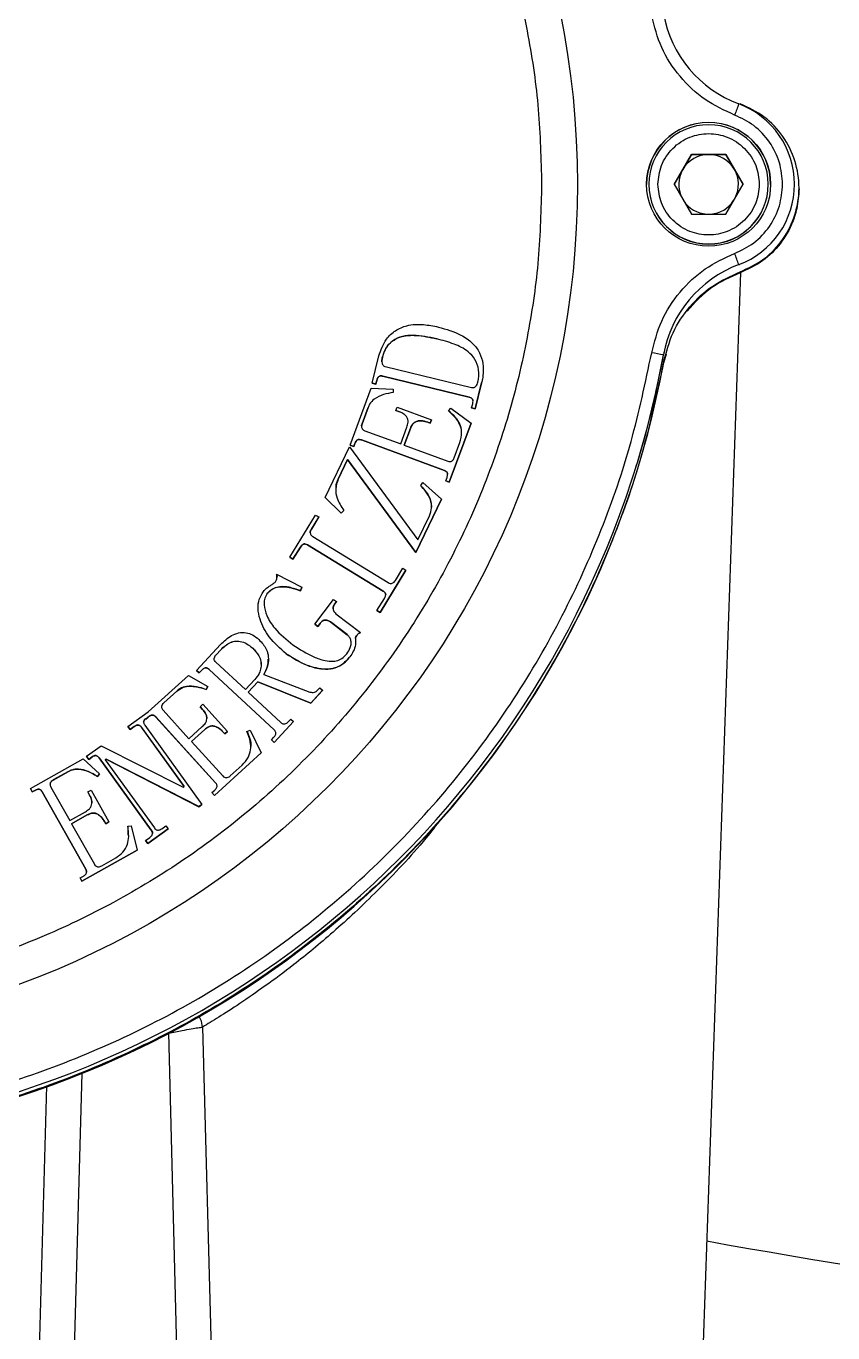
# Model space of a CAD drawing. Header units: millimetres. Extents: x 2085 to 4229, y 754 to 2271.
# Drawn here: x 3633.6 to 3701.2, y 1940.6 to 2050.2 of the extents above; entities that cross this region are included whole.
import ezdxf

# ---------------------------------------------------------------- set-up
doc = ezdxf.new("R2010")
doc.units = ezdxf.units.MM

msp = doc.modelspace()

# ---------------------------------------------------------------- linework, layer by layer
at = {"color": 7, "linetype": 'Continuous', "lineweight": 25}
for p, q in [((3689.368, 2039.425), (3687.924, 2036.925)), ((3688.646, 2038.169), (3689.368, 2039.419)), ((3692.255, 2039.425), (3689.368, 2039.425)), ((3689.368, 2039.419), (3689.368, 2039.425)), ((3689.368, 2039.419), (3690.811, 2039.419)), ((3690.811, 2039.419), (3692.255, 2039.419)), ((3693.698, 2036.925), (3692.255, 2039.425)), ((3692.255, 2039.425), (3692.255, 2039.419)), ((3692.255, 2039.419), (3692.976, 2038.169)), ((3687.926, 2036.922), (3688.646, 2038.169)), ((3692.976, 2038.169), (3693.696, 2036.922)), ((3685.811, 2036.924), (3685.811, 2036.912)), ((3687.924, 2036.925), (3689.368, 2034.425)), ((3692.255, 2034.425), (3693.698, 2036.925)), ((3695.811, 2036.912), (3695.811, 2036.923)), ((3698.011, 2036.893), (3698.011, 2036.927)), ((3698.389, 2036.557), (3698.389, 2036.628)), ((3689.368, 2034.425), (3692.255, 2034.425)), ((3693.343, 2030.187), (3693.343, 2030.153)), ((3690.256, 1936.5), (3693.506, 2029.536)), ((3693.453, 2029.581), (3693.453, 2029.509)), ((3662.613, 2020.251), (3663.166, 2022.526)), ((3687.021, 2022.581), (3687.021, 2022.615)), ((3687.239, 2022.68), (3687.042, 2021.937)), ((3663.704, 2021.644), (3670.933, 2019.881)), ((3671.917, 2021.539), (3671.917, 2021.541)), ((3662.918, 2020.176), (3662.613, 2020.251)), ((3662.613, 2020.251), (3662.613, 2020.249)), ((3662.613, 2020.249), (3662.918, 2020.174)), ((3662.991, 2020.478), (3662.918, 2020.176)), ((3662.918, 2020.174), (3662.991, 2020.476)), ((3662.918, 2020.176), (3662.918, 2020.174)), ((3662.991, 2020.478), (3662.991, 2020.476)), ((3670.735, 2019.072), (3663.505, 2020.835)), ((3663.505, 2020.835), (3663.505, 2020.833)), ((3663.505, 2020.833), (3670.735, 2019.07)), ((3671.777, 2020.267), (3671.247, 2018.092)), ((3671.247, 2018.09), (3671.777, 2020.264)), ((3671.777, 2020.267), (3671.777, 2020.264)), ((3660.766, 2015.049), (3662.521, 2019.817)), ((3662.521, 2019.817), (3664.372, 2019.742)), ((3664.372, 2019.742), (3664.378, 2019.463)), ((3670.735, 2019.072), (3670.735, 2019.07)), ((3662.259, 2018.201), (3661.758, 2016.839)), ((3661.758, 2016.837), (3662.259, 2018.199)), ((3662.259, 2018.201), (3662.259, 2018.199)), ((3664.596, 2017.948), (3664.704, 2018.239)), ((3664.887, 2017.842), (3664.596, 2017.948)), ((3664.596, 2017.948), (3664.596, 2017.946)), ((3664.596, 2017.946), (3664.887, 2017.84)), ((3664.704, 2018.239), (3667.572, 2017.184)), ((3664.887, 2017.842), (3664.887, 2017.84)), ((3669.005, 2017.927), (3669.192, 2018.135)), ((3669.192, 2018.135), (3670.893, 2016.9)), ((3670.943, 2018.165), (3671.03, 2018.519)), ((3671.247, 2018.092), (3670.943, 2018.165)), ((3670.943, 2018.165), (3670.943, 2018.163)), ((3670.943, 2018.163), (3671.247, 2018.09)), ((3671.247, 2018.092), (3671.247, 2018.09)), ((3661.758, 2016.839), (3661.758, 2016.837)), ((3667.464, 2016.893), (3667.269, 2016.964)), ((3667.269, 2016.964), (3667.269, 2016.962)), ((3667.269, 2016.962), (3667.464, 2016.891)), ((3667.572, 2017.184), (3667.464, 2016.893)), ((3667.464, 2016.891), (3667.572, 2017.182)), ((3667.464, 2016.893), (3667.464, 2016.891)), ((3667.572, 2017.184), (3667.572, 2017.182)), ((3670.893, 2016.9), (3669.067, 2011.94)), ((3669.067, 2011.938), (3670.893, 2016.898)), ((3670.893, 2016.9), (3670.893, 2016.898)), ((3661.985, 2016.259), (3665, 2015.149)), ((3665, 2015.149), (3665.52, 2016.56)), ((3665.813, 2016.452), (3665.293, 2015.042)), ((3665.294, 2015.041), (3665.813, 2016.45)), ((3665.813, 2016.452), (3665.813, 2016.45)), ((3658.671, 2010.657), (3660.707, 2014.907)), ((3660.707, 2014.907), (3666.446, 2007.103)), ((3661.059, 2014.941), (3660.766, 2015.049)), ((3660.766, 2015.049), (3660.766, 2015.047)), ((3660.766, 2015.047), (3661.059, 2014.939)), ((3661.149, 2015.184), (3661.059, 2014.941)), ((3661.059, 2014.939), (3661.149, 2015.182)), ((3661.059, 2014.941), (3661.059, 2014.939)), ((3661.149, 2015.184), (3661.149, 2015.182)), ((3668.655, 2012.921), (3661.7, 2015.481)), ((3661.7, 2015.479), (3661.7, 2015.481)), ((3661.7, 2015.479), (3668.655, 2012.918)), ((3665.293, 2015.042), (3668.94, 2013.699)), ((3669.491, 2013.994), (3669.955, 2015.257)), ((3660.541, 2013.838), (3659.759, 2012.204)), ((3659.759, 2012.202), (3660.541, 2013.836)), ((3666.278, 2006.034), (3660.541, 2013.838)), ((3660.541, 2013.838), (3660.541, 2013.836)), ((3660.541, 2013.836), (3666.278, 2006.032)), ((3668.655, 2012.921), (3668.655, 2012.918)), ((3668.774, 2012.048), (3668.882, 2012.339)), ((3659.759, 2012.204), (3659.759, 2012.202)), ((3666.671, 2011.65), (3666.852, 2011.908)), ((3666.852, 2011.908), (3668.428, 2010.519)), ((3669.067, 2011.94), (3668.774, 2012.048)), ((3668.774, 2012.048), (3668.774, 2012.046)), ((3668.774, 2012.046), (3669.067, 2011.938)), ((3669.067, 2011.94), (3669.067, 2011.938)), ((3659.992, 2009.336), (3658.671, 2010.657)), ((3658.671, 2010.657), (3658.671, 2010.655)), ((3658.671, 2010.655), (3659.992, 2009.334)), ((3668.428, 2010.519), (3666.278, 2006.034)), ((3666.278, 2006.032), (3668.428, 2010.517)), ((3668.428, 2010.519), (3668.428, 2010.517)), ((3655.698, 2005.639), (3657.861, 2009.183)), ((3658.127, 2009.022), (3657.505, 2008.003)), ((3657.505, 2008), (3658.127, 2009.019)), ((3657.861, 2009.183), (3658.127, 2009.022)), ((3658.127, 2009.022), (3658.127, 2009.019)), ((3660.218, 2009.571), (3659.992, 2009.336)), ((3659.992, 2009.334), (3660.218, 2009.569)), ((3659.992, 2009.336), (3659.992, 2009.334)), ((3660.218, 2009.571), (3660.218, 2009.569)), ((3666.446, 2007.103), (3667.409, 2009.113)), ((3657.505, 2008.003), (3657.505, 2008)), ((3657.616, 2007.386), (3663.952, 2003.52)), ((3656.586, 2006.496), (3655.964, 2005.477)), ((3655.964, 2005.475), (3656.586, 2006.494)), ((3656.586, 2006.496), (3656.586, 2006.494)), ((3663.519, 2002.811), (3657.183, 2006.677)), ((3657.183, 2006.675), (3657.183, 2006.677)), ((3657.183, 2006.675), (3663.519, 2002.809)), ((3666.278, 2006.034), (3666.278, 2006.032)), ((3655.964, 2005.477), (3655.698, 2005.639)), ((3655.698, 2005.639), (3655.698, 2005.637)), ((3655.698, 2005.637), (3655.964, 2005.475)), ((3655.964, 2005.477), (3655.964, 2005.475)), ((3664.549, 2003.701), (3665.172, 2004.72)), ((3665.172, 2004.72), (3665.437, 2004.558)), ((3654.584, 2004.223), (3656.7, 2003.144)), ((3665.437, 2004.558), (3663.274, 2001.014)), ((3663.274, 2001.012), (3665.437, 2004.556)), ((3665.437, 2004.558), (3665.437, 2004.556)), ((3653.779, 2002.555), (3653.779, 2002.552)), ((3656.7, 2003.144), (3656.594, 2002.834)), ((3656.594, 2002.832), (3656.7, 2003.142)), ((3656.594, 2002.834), (3656.594, 2002.832)), ((3656.7, 2003.142), (3656.7, 2003.144)), ((3663.519, 2002.811), (3663.519, 2002.809)), ((3653.038, 2001.424), (3653.038, 2001.422)), ((3657.798, 2000.037), (3659.364, 2002.108)), ((3659.364, 2002.108), (3659.612, 2001.919)), ((3659.612, 2001.919), (3659.456, 2001.711)), ((3659.456, 2001.709), (3659.612, 2001.917)), ((3659.456, 2001.711), (3659.456, 2001.709)), ((3659.612, 2001.919), (3659.612, 2001.917)), ((3663.008, 2001.175), (3663.63, 2002.195)), ((3659.568, 2000.911), (3661.639, 1999.345)), ((3663.274, 2001.014), (3663.008, 2001.175)), ((3663.008, 2001.175), (3663.008, 2001.173)), ((3663.008, 2001.173), (3663.274, 2001.012)), ((3663.274, 2001.014), (3663.274, 2001.012)), ((3658.046, 1999.848), (3657.798, 2000.037)), ((3657.798, 2000.037), (3657.798, 2000.035)), ((3657.798, 2000.035), (3658.046, 1999.846)), ((3658.235, 2000.097), (3658.046, 1999.848)), ((3658.046, 1999.846), (3658.235, 2000.094)), ((3658.046, 1999.848), (3658.046, 1999.846)), ((3658.235, 2000.097), (3658.235, 2000.094)), ((3660.516, 1999.153), (3659.108, 2000.218)), ((3659.108, 2000.218), (3659.108, 2000.216)), ((3659.108, 2000.216), (3660.516, 1999.15)), ((3660.516, 1999.153), (3660.516, 1999.15)), ((3647.877, 1996.154), (3649.892, 1998.323)), ((3661.193, 1998.298), (3661.193, 1998.3)), ((3649.519, 1997.466), (3649.908, 1997.884)), ((3649.519, 1997.464), (3649.908, 1997.882)), ((3649.519, 1997.466), (3649.519, 1997.464)), ((3649.908, 1997.884), (3649.908, 1997.882)), ((3652.585, 1998.019), (3652.585, 1998.017)), ((3653.903, 1997.101), (3653.903, 1997.103)), ((3648.105, 1995.944), (3647.877, 1996.154)), ((3647.877, 1996.152), (3647.877, 1996.154)), ((3647.877, 1996.152), (3648.105, 1995.942)), ((3648.316, 1996.173), (3648.105, 1995.944)), ((3648.105, 1995.942), (3648.316, 1996.171)), ((3648.105, 1995.944), (3648.105, 1995.942)), ((3648.316, 1996.173), (3648.316, 1996.171)), ((3654.379, 1991.176), (3648.939, 1996.231)), ((3648.939, 1996.231), (3648.939, 1996.229)), ((3648.939, 1996.229), (3654.379, 1991.174)), ((3651.977, 1994.542), (3649.503, 1996.84)), ((3643.832, 1992.667), (3647.2, 1995.732)), ((3647.2, 1995.732), (3648.816, 1994.807)), ((3648.816, 1994.807), (3648.693, 1994.555)), ((3648.693, 1994.552), (3648.816, 1994.805)), ((3648.816, 1994.807), (3648.816, 1994.805)), ((3652.757, 1995.38), (3651.977, 1994.542)), ((3653.019, 1995.206), (3652.204, 1994.33)), ((3652.205, 1994.329), (3653.019, 1995.204)), ((3657.457, 1993.419), (3653.019, 1995.206)), ((3653.019, 1995.206), (3653.019, 1995.204)), ((3653.019, 1995.204), (3657.457, 1993.416)), ((3653.512, 1995.811), (3657.386, 1994.336)), ((3646.216, 1994.414), (3645.137, 1993.432)), ((3645.137, 1993.429), (3646.216, 1994.412)), ((3646.216, 1994.414), (3646.216, 1994.412)), ((3648.693, 1994.555), (3648.693, 1994.552)), ((3652.204, 1994.33), (3654.943, 1991.785)), ((3658.447, 1994.484), (3657.457, 1993.419)), ((3657.457, 1993.416), (3658.447, 1994.482)), ((3658.006, 1994.47), (3658.218, 1994.698)), ((3658.218, 1994.698), (3658.447, 1994.484)), ((3658.447, 1994.484), (3658.447, 1994.482)), ((3642.13, 1991.455), (3643.825, 1992.677)), ((3643.825, 1992.677), (3643.832, 1992.667)), ((3645.071, 1992.809), (3647.244, 1990.421)), ((3645.137, 1993.432), (3645.137, 1993.429)), ((3648.182, 1993.104), (3648.414, 1993.314)), ((3648.392, 1992.873), (3648.182, 1993.104)), ((3648.182, 1993.104), (3648.182, 1993.102)), ((3648.182, 1993.102), (3648.392, 1992.871)), ((3648.392, 1992.873), (3648.392, 1992.871)), ((3648.414, 1993.314), (3650.482, 1991.041)), ((3657.457, 1993.419), (3657.457, 1993.416)), ((3643.532, 1991.563), (3648.333, 1984.91)), ((3643.634, 1992.066), (3643.591, 1992.113)), ((3643.591, 1992.111), (3643.591, 1992.113)), ((3643.591, 1992.111), (3643.634, 1992.064)), ((3643.827, 1992.241), (3643.634, 1992.066)), ((3643.634, 1992.064), (3643.827, 1992.239)), ((3643.634, 1992.066), (3643.634, 1992.064)), ((3643.827, 1992.241), (3643.827, 1992.239)), ((3649.467, 1986.737), (3644.455, 1992.247)), ((3644.455, 1992.247), (3644.455, 1992.245)), ((3644.455, 1992.245), (3649.467, 1986.735)), ((3656.008, 1991.86), (3654.383, 1990.109)), ((3654.383, 1990.107), (3656.008, 1991.858)), ((3655.567, 1991.845), (3655.779, 1992.074)), ((3655.779, 1992.074), (3656.008, 1991.86)), ((3656.008, 1991.86), (3656.008, 1991.858)), ((3642.313, 1991.201), (3642.13, 1991.455)), ((3642.13, 1991.455), (3642.13, 1991.453)), ((3642.13, 1991.453), (3642.313, 1991.199)), ((3642.652, 1991.444), (3642.313, 1991.201)), ((3642.313, 1991.199), (3642.652, 1991.442)), ((3642.313, 1991.201), (3642.313, 1991.199)), ((3642.652, 1991.444), (3642.652, 1991.442)), ((3646.855, 1986.422), (3643.278, 1991.38)), ((3643.278, 1991.38), (3643.278, 1991.378)), ((3643.278, 1991.378), (3646.854, 1986.421)), ((3647.244, 1990.421), (3648.362, 1991.436)), ((3648.572, 1991.205), (3647.454, 1990.189)), ((3647.455, 1990.188), (3648.572, 1991.203)), ((3648.572, 1991.205), (3648.572, 1991.203)), ((3650.251, 1990.831), (3650.111, 1990.985)), ((3650.111, 1990.985), (3650.111, 1990.983)), ((3650.111, 1990.983), (3650.251, 1990.829)), ((3650.482, 1991.041), (3650.251, 1990.831)), ((3650.251, 1990.829), (3650.482, 1991.039)), ((3650.251, 1990.831), (3650.251, 1990.829)), ((3650.482, 1991.041), (3650.482, 1991.039)), ((3652.104, 1991.039), (3652.366, 1991.137)), ((3652.366, 1991.137), (3653.31, 1989.249)), ((3654.153, 1990.323), (3654.365, 1990.552)), ((3654.379, 1991.176), (3654.379, 1991.174)), ((3638.655, 1988.947), (3639.884, 1989.835)), ((3639.884, 1989.835), (3646.77, 1986.362)), ((3647.454, 1990.189), (3650.084, 1987.3)), ((3654.383, 1990.109), (3654.153, 1990.323)), ((3654.153, 1990.323), (3654.153, 1990.321)), ((3654.153, 1990.321), (3654.383, 1990.107)), ((3654.383, 1990.109), (3654.383, 1990.107)), ((3633.952, 1986.238), (3638.388, 1988.739)), ((3638.388, 1988.739), (3639.756, 1987.481)), ((3638.838, 1988.693), (3638.655, 1988.947)), ((3638.655, 1988.947), (3638.655, 1988.945)), ((3638.655, 1988.945), (3638.838, 1988.691)), ((3639.092, 1988.878), (3638.838, 1988.693)), ((3638.838, 1988.691), (3639.092, 1988.876)), ((3638.838, 1988.693), (3638.838, 1988.691)), ((3639.092, 1988.878), (3639.092, 1988.876)), ((3644.089, 1982.752), (3639.718, 1988.812)), ((3639.718, 1988.812), (3639.718, 1988.81)), ((3639.718, 1988.81), (3644.089, 1982.75)), ((3640.302, 1988.718), (3640.217, 1988.658)), ((3640.217, 1988.658), (3644.343, 1982.937)), ((3640.218, 1988.657), (3640.302, 1988.716)), ((3648.078, 1984.727), (3640.302, 1988.718)), ((3640.302, 1988.718), (3640.302, 1988.716)), ((3640.302, 1988.716), (3648.078, 1984.724)), ((3653.31, 1989.249), (3649.381, 1985.672)), ((3649.381, 1985.67), (3653.31, 1989.247)), ((3650.712, 1987.306), (3651.713, 1988.219)), ((3653.31, 1989.249), (3653.31, 1989.247)), ((3637.14, 1987.675), (3635.872, 1986.962)), ((3635.872, 1986.96), (3637.14, 1987.673)), ((3637.14, 1987.675), (3637.14, 1987.673)), ((3639.756, 1987.481), (3639.579, 1987.261)), ((3639.579, 1987.259), (3639.756, 1987.478)), ((3639.579, 1987.261), (3639.579, 1987.259)), ((3639.756, 1987.481), (3639.756, 1987.478)), ((3634.106, 1985.966), (3633.952, 1986.238)), ((3633.952, 1986.238), (3633.952, 1986.236)), ((3633.952, 1986.236), (3634.106, 1985.964)), ((3634.333, 1986.094), (3634.106, 1985.966)), ((3634.106, 1985.964), (3634.333, 1986.091)), ((3634.333, 1986.094), (3634.333, 1986.091)), ((3635.668, 1986.369), (3637.25, 1983.562)), ((3635.872, 1986.962), (3635.872, 1986.96)), ((3638.76, 1985.965), (3639.032, 1986.117)), ((3639.032, 1986.117), (3640.536, 1983.445)), ((3646.77, 1986.362), (3646.855, 1986.422)), ((3649.171, 1985.903), (3649.402, 1986.115)), ((3649.467, 1986.737), (3649.467, 1986.735)), ((3634.106, 1985.966), (3634.106, 1985.964)), ((3638.592, 1979.486), (3634.944, 1985.961)), ((3634.944, 1985.959), (3634.944, 1985.961)), ((3634.944, 1985.959), (3638.592, 1979.484)), ((3638.912, 1985.693), (3638.76, 1985.965)), ((3638.76, 1985.965), (3638.76, 1985.962)), ((3638.76, 1985.962), (3638.912, 1985.691)), ((3638.912, 1985.693), (3638.912, 1985.691)), ((3648.333, 1984.91), (3648.078, 1984.727)), ((3648.078, 1984.724), (3648.333, 1984.907)), ((3648.333, 1984.91), (3648.333, 1984.907)), ((3649.381, 1985.672), (3649.171, 1985.903)), ((3649.171, 1985.903), (3649.171, 1985.901)), ((3649.171, 1985.901), (3649.381, 1985.67)), ((3649.381, 1985.672), (3649.381, 1985.67)), ((3637.25, 1983.562), (3638.564, 1984.302)), ((3638.716, 1984.03), (3637.402, 1983.291)), ((3637.403, 1983.289), (3638.716, 1984.028)), ((3638.716, 1984.03), (3638.716, 1984.028)), ((3648.078, 1984.727), (3648.078, 1984.724)), ((3637.402, 1983.291), (3639.317, 1979.895)), ((3640.265, 1983.293), (3640.162, 1983.474)), ((3640.162, 1983.474), (3640.162, 1983.472)), ((3640.162, 1983.472), (3640.265, 1983.291)), ((3640.536, 1983.445), (3640.265, 1983.293)), ((3640.265, 1983.291), (3640.536, 1983.443)), ((3640.265, 1983.293), (3640.265, 1983.291)), ((3640.536, 1983.445), (3640.536, 1983.443)), ((3642.114, 1983.083), (3642.389, 1983.119)), ((3642.114, 1983.081), (3642.132, 1982.321)), ((3642.389, 1983.119), (3642.888, 1981.074)), ((3645.493, 1982.862), (3643.798, 1981.641)), ((3643.798, 1981.638), (3645.493, 1982.86)), ((3644.089, 1982.752), (3644.089, 1982.75)), ((3644.969, 1982.871), (3645.308, 1983.116)), ((3645.308, 1983.116), (3645.493, 1982.862)), ((3645.493, 1982.862), (3645.493, 1982.86)), ((3643.613, 1981.895), (3643.952, 1982.139)), ((3643.798, 1981.641), (3643.613, 1981.895)), ((3643.613, 1981.895), (3643.613, 1981.893)), ((3643.613, 1981.893), (3643.798, 1981.638)), ((3643.798, 1981.641), (3643.798, 1981.638)), ((3642.888, 1981.074), (3638.271, 1978.471)), ((3638.271, 1978.469), (3642.888, 1981.071)), ((3642.888, 1981.074), (3642.888, 1981.071)), ((3638.592, 1979.486), (3638.592, 1979.484)), ((3639.929, 1979.764), (3641.106, 1980.426)), ((3638.119, 1978.743), (3638.39, 1978.895)), ((3638.271, 1978.471), (3638.119, 1978.743)), ((3638.119, 1978.743), (3638.119, 1978.74)), ((3638.119, 1978.74), (3638.271, 1978.469)), ((3638.271, 1978.471), (3638.271, 1978.469)), ((3646.304, 1936.509), (3645.56, 1965.742)), ((3648.387, 1966.244), (3649.171, 1936.514)), ((3638.26, 1962.367), (3637.556, 1936.509)), ((3634.641, 1936.514), (3635.332, 1961.305))]:
    msp.add_line(p, q, dxfattribs=at)
at = {"color": 7, "linetype": 'Continuous', "lineweight": 25, "flags": 128}
msp.add_lwpolyline([(3648.387, 1966.244), (3648.285, 1966.73), (3648.112, 1967.114)], dxfattribs=at)
at = {"color": 7, "linetype": 'Continuous', "lineweight": 25}
for centre, radius in [((3608.311, 2036.929), 71.5), ((3690.811, 2036.929), 5.2)]:
    msp.add_circle(centre, radius, dxfattribs=at)
for centre, radius, start, end in [((3696.859, 2053.029), 10, 190.30615, 249.41337), ((4002.124, 1926.887), 330.126, 159.28349, 159.4567), ((3690.811, 2036.927), 7.2, 359.99987, 69.41339), ((3690.811, 2036.912), 5.2, 0.00011, 179.99974), ((3690.811, 2036.923), 5, 359.99995, 179.99959), ((3690.811, 2036.919), 2.5, 89.99966, 149.9996), ((3690.811, 2036.919), 2.5, 29.99978, 89.99971), ((3690.811, 2036.919), 2.5, 149.99962, 207.09742), ((3690.811, 2036.919), 2.5, 332.90197, 29.99975), ((3690.811, 2036.924), 5, 179.99978, 359.99975), ((3690.811, 2036.912), 5, 179.99978, 359.99975), ((3690.811, 2036.927), 7.2, 290.58661, 359.99981), ((3690.811, 2036.919), 2.5, 212.9021, 265.89476), ((3690.811, 2036.919), 2.5, 274.10462, 327.09726), ((3379.447, 1913.088), 335.026, 20.45808, 20.62944), ((3696.859, 2020.826), 10, 110.58663, 169.69385), ((3608.311, 2036.927), 80, 280.30604, 349.69383), ((3608.312, 2036.893), 80, 342.76842, 349.69388), ((3664.988, 1905.644), 119.028, 79.33268, 79.81423), ((3696.859, 2020.791), 10, 168.01767, 169.69388), ((3608.389, 2036.555), 80, 281.36448, 349.47139), ((3808.211, 2594.595), 656.897, 259.692209, 264.621686)]:
    msp.add_arc(centre, radius, start, end, dxfattribs=at)
for points, knots in [([(3539.811, 2036.936), (3539.866, 2039.025), (3539.976, 2043.203), (3540.886, 2049.542), (3542.372, 2055.894), (3544.546, 2062.26), (3547.377, 2068.483), (3550.89, 2074.506), (3555.044, 2080.198), (3559.788, 2085.459), (3565.049, 2090.202), (3570.741, 2094.357), (3576.764, 2097.87), (3582.987, 2100.702), (3589.353, 2102.873), (3595.705, 2104.368), (3602.044, 2105.246), (3608.311, 2105.531), (3614.578, 2105.246), (3620.917, 2104.368), (3627.27, 2102.873), (3633.635, 2100.702), (3639.859, 2097.87), (3645.881, 2094.357), (3651.573, 2090.202), (3656.835, 2085.459), (3661.578, 2080.198), (3665.732, 2074.506), (3669.246, 2068.483), (3672.077, 2062.26), (3674.251, 2055.894), (3675.737, 2049.542), (3676.647, 2043.203), (3676.756, 2039.025), (3676.811, 2036.936)], [0, 0, 0, 0, 0.0291236, 0.0582485, 0.08912, 0.1199941, 0.1519015, 0.1843128, 0.2170688, 0.25, 0.2829312, 0.3156872, 0.3480985, 0.3800059, 0.4108775, 0.4417515, 0.4708745, 0.5, 0.529123, 0.5582485, 0.58912, 0.6199941, 0.6519015, 0.6843128, 0.7170688, 0.75, 0.7829312, 0.8156872, 0.8480985, 0.8800059, 0.9108775, 0.9417515, 0.9708751, 1, 1, 1, 1]), ([(3692.991, 2042.733), (3692.144, 2043.124), (3690.422, 2043.92), (3688.33, 2045.91), (3686.745, 2048.323), (3686.27, 2050.16), (3686.037, 2051.063)], [0, 0, 0, 0, 0.2457963, 0.5, 0.7542037, 1, 1, 1, 1]), ([(3697.011, 2036.929), (3696.959, 2037.541), (3696.851, 2038.794), (3695.981, 2040.51), (3694.68, 2041.928), (3693.545, 2042.469), (3692.991, 2042.733)], [0, 0, 0, 0, 0.24417795, 0.5, 0.75582205, 1, 1, 1, 1]), ([(3686.561, 2036.925), (3686.618, 2037.46), (3686.705, 2038.282), (3687.235, 2039.272), (3687.784, 2039.952), (3688.465, 2040.504), (3689.454, 2041.017), (3690.811, 2041.278), (3692.168, 2041.017), (3693.158, 2040.504), (3693.839, 2039.952), (3694.387, 2039.272), (3694.917, 2038.282), (3695.004, 2037.46), (3695.061, 2036.925)], [0, 0, 0, 0, 0.11972842, 0.18418033, 0.25, 0.31581967, 0.38027158, 0.5, 0.61972842, 0.68418033, 0.75, 0.81581967, 0.88027158, 1, 1, 1, 1]), ([(3676.811, 2036.936), (3676.756, 2034.847), (3676.647, 2030.669), (3675.737, 2024.33), (3674.251, 2017.977), (3672.077, 2011.612), (3669.246, 2005.388), (3665.732, 1999.366), (3661.578, 1993.674), (3656.835, 1988.413), (3651.573, 1983.669), (3645.881, 1979.515), (3639.859, 1976.001), (3633.636, 1973.17), (3627.27, 1970.998), (3620.917, 1969.503), (3614.579, 1968.626), (3608.311, 1968.341), (3602.044, 1968.626), (3595.705, 1969.503), (3589.353, 1970.998), (3582.987, 1973.17), (3576.764, 1976.001), (3570.741, 1979.515), (3565.049, 1983.669), (3559.788, 1988.413), (3555.044, 1993.674), (3550.89, 1999.366), (3547.377, 2005.388), (3544.546, 2011.612), (3542.372, 2017.977), (3540.886, 2024.33), (3539.976, 2030.668), (3539.866, 2034.847), (3539.811, 2036.936)], [0, 0, 0, 0, 0.0291236, 0.0582485, 0.08912, 0.1199941, 0.1519015, 0.1843128, 0.2170688, 0.25, 0.2829312, 0.3156872, 0.3480985, 0.3800059, 0.4108775, 0.4417515, 0.4708745, 0.5, 0.529123, 0.5582485, 0.58912, 0.6199941, 0.6519015, 0.6843128, 0.7170688, 0.75, 0.7829312, 0.8156872, 0.8480985, 0.8800059, 0.9108775, 0.9417515, 0.9708751, 1, 1, 1, 1]), ([(3695.061, 2036.925), (3695.004, 2036.39), (3694.917, 2035.568), (3694.387, 2034.578), (3693.839, 2033.898), (3693.158, 2033.346), (3692.168, 2032.833), (3690.811, 2032.572), (3689.454, 2032.833), (3688.465, 2033.346), (3687.784, 2033.898), (3687.235, 2034.578), (3686.705, 2035.568), (3686.618, 2036.391), (3686.561, 2036.925)], [0, 0, 0, 0, 0.1197284, 0.1841803, 0.25, 0.3158197, 0.3802716, 0.5, 0.6197284, 0.6841803, 0.75, 0.8158197, 0.8802716, 1, 1, 1, 1]), ([(3692.991, 2031.125), (3693.545, 2031.39), (3694.68, 2031.931), (3695.981, 2033.349), (3696.851, 2035.065), (3696.959, 2036.318), (3697.011, 2036.929)], [0, 0, 0, 0, 0.244178, 0.5, 0.755822, 1, 1, 1, 1]), ([(3698.389, 2036.557), (3698.353, 2036), (3698.286, 2034.966), (3697.72, 2033.301), (3696.735, 2031.715), (3695.237, 2030.314), (3694.041, 2029.775), (3693.453, 2029.509)], [0, 0, 0, 0, 0.1824675, 0.3387374, 0.5719456, 0.7894595, 1, 1, 1, 1]), ([(3686.037, 2022.796), (3686.27, 2023.699), (3686.745, 2025.536), (3688.33, 2027.949), (3690.422, 2029.939), (3692.144, 2030.734), (3692.991, 2031.125)], [0, 0, 0, 0, 0.2457963, 0.5, 0.7542037, 1, 1, 1, 1]), ([(3693.453, 2029.509), (3692.627, 2029.143), (3690.918, 2028.384), (3689.658, 2027.001), (3689.007, 2026.286)], [0, 0, 0, 0, 0.4833289, 1, 1, 1, 1]), ([(3663.166, 2022.526), (3663.337, 2023.024), (3663.621, 2023.855), (3664.535, 2024.697), (3665.612, 2025.167), (3666.873, 2025.218), (3667.742, 2025.038), (3668.154, 2024.953)], [0, 0, 0, 0, 0.24707513, 0.41170672, 0.57637635, 0.79945917, 1, 1, 1, 1]), ([(3668.154, 2024.953), (3668.801, 2024.767), (3669.833, 2024.47), (3671.008, 2023.678), (3671.65, 2022.825), (3671.967, 2021.776), (3671.915, 2020.899), (3671.801, 2020.375), (3671.777, 2020.267)], [0, 0, 0, 0, 0.2971115, 0.4738096, 0.6178895, 0.7619023, 0.9507985, 1, 1, 1, 1]), ([(3663.471, 2022.449), (3663.584, 2022.774), (3663.779, 2023.334), (3664.419, 2023.899), (3665.235, 2024.25), (3666.483, 2024.293), (3667.441, 2024.088), (3668.019, 2023.965)], [0, 0, 0, 0, 0.1872879, 0.322879, 0.4581624, 0.6728644, 1, 1, 1, 1]), ([(3668.019, 2023.967), (3667.361, 2024.107), (3666.408, 2024.31), (3665.122, 2024.22), (3664.313, 2023.851), (3663.756, 2023.252), (3663.551, 2022.752), (3663.481, 2022.489), (3663.471, 2022.451)], [0, 0, 0, 0, 0.3704615, 0.5365157, 0.705021, 0.84958, 0.9779878, 1, 1, 1, 1]), ([(3671.473, 2020.34), (3671.52, 2020.679), (3671.611, 2021.332), (3671.267, 2022.244), (3670.567, 2023.042), (3669.422, 2023.582), (3668.508, 2023.833), (3668.019, 2023.967)], [0, 0, 0, 0, 0.1788449, 0.3443662, 0.4969937, 0.7308312, 1, 1, 1, 1]), ([(3622.445, 1959.204), (3624.941, 1959.731), (3629.978, 1960.793), (3637.355, 1963.332), (3644.597, 1966.601), (3651.576, 1970.663), (3658.179, 1975.475), (3664.273, 1980.968), (3669.765, 1987.061), (3674.577, 1993.664), (3678.64, 2000.643), (3681.909, 2007.885), (3684.448, 2015.262), (3685.51, 2020.3), (3686.037, 2022.796)], [0, 0, 0, 0, 0.0799588, 0.1613715, 0.2441424, 0.3288926, 0.4142166, 0.5, 0.5857784, 0.6711024, 0.7558576, 0.8386237, 0.9200388, 1, 1, 1, 1]), ([(3663.428, 2022.033), (3663.425, 2022.051), (3663.407, 2022.19), (3663.441, 2022.329), (3663.471, 2022.449)], [0, 0, 0, 0, 0.1339852, 1, 1, 1, 1]), ([(3663.471, 2022.451), (3663.451, 2022.356), (3663.416, 2022.181), (3663.418, 2021.957), (3663.475, 2021.801), (3663.556, 2021.705), (3663.642, 2021.663), (3663.691, 2021.648), (3663.704, 2021.644)], [0, 0, 0, 0, 0.30920308, 0.56933385, 0.70170527, 0.8348468, 0.95868045, 1, 1, 1, 1]), ([(3663.505, 2020.835), (3663.448, 2020.846), (3663.357, 2020.864), (3663.229, 2020.84), (3663.13, 2020.78), (3663.041, 2020.656), (3663.01, 2020.546), (3662.991, 2020.478)], [0, 0, 0, 0, 0.23893436, 0.38351981, 0.52932469, 0.71005388, 1, 1, 1, 1]), ([(3662.991, 2020.476), (3663.015, 2020.559), (3663.049, 2020.677), (3663.155, 2020.799), (3663.259, 2020.848), (3663.381, 2020.859), (3663.463, 2020.842), (3663.505, 2020.833)], [0, 0, 0, 0, 0.3525062, 0.5020179, 0.6535312, 0.8212611, 1, 1, 1, 1]), ([(3670.933, 2019.881), (3670.988, 2019.873), (3671.081, 2019.858), (3671.207, 2019.906), (3671.315, 2019.992), (3671.414, 2020.139), (3671.452, 2020.268), (3671.473, 2020.34)], [0, 0, 0, 0, 0.2039125, 0.3489118, 0.4932734, 0.7202809, 1, 1, 1, 1]), ([(3664.378, 2019.463), (3664.1, 2019.414), (3663.54, 2019.318), (3662.831, 2019.003), (3662.418, 2018.568), (3662.3, 2018.296), (3662.259, 2018.201)], [0, 0, 0, 0, 0.3269567, 0.6569833, 0.8805058, 1, 1, 1, 1]), ([(3671.03, 2018.519), (3671.048, 2018.61), (3671.074, 2018.736), (3671.025, 2018.893), (3670.954, 2018.975), (3670.856, 2019.038), (3670.778, 2019.06), (3670.735, 2019.072)], [0, 0, 0, 0, 0.3765639, 0.5207122, 0.6646119, 0.8165764, 1, 1, 1, 1]), ([(3670.735, 2019.07), (3670.79, 2019.054), (3670.882, 2019.028), (3670.982, 2018.946), (3671.037, 2018.86), (3671.058, 2018.792), (3671.055, 2018.756), (3671.054, 2018.753)], [0, 0, 0, 0, 0.35016529, 0.583321, 0.78119363, 0.97941665, 1, 1, 1, 1]), ([(3665.52, 2016.56), (3665.561, 2016.692), (3665.627, 2016.904), (3665.606, 2017.215), (3665.486, 2017.464), (3665.242, 2017.693), (3665.017, 2017.788), (3664.887, 2017.842)], [0, 0, 0, 0, 0.250694, 0.4029451, 0.5564751, 0.7437834, 1, 1, 1, 1]), ([(3669.955, 2015.257), (3670.032, 2015.549), (3670.167, 2016.056), (3669.983, 2016.788), (3669.6, 2017.409), (3669.22, 2017.74), (3669.005, 2017.927)], [0, 0, 0, 0, 0.291975, 0.5068433, 0.7208193, 1, 1, 1, 1]), ([(3669.005, 2017.925), (3669.318, 2017.637), (3669.795, 2017.198), (3670.093, 2016.473), (3670.078, 2016.141), (3670.073, 2016.03)], [0, 0, 0, 0, 0.5605682, 0.8525163, 1, 1, 1, 1]), ([(3661.758, 2016.839), (3661.738, 2016.769), (3661.706, 2016.656), (3661.727, 2016.504), (3661.778, 2016.393), (3661.868, 2016.309), (3661.946, 2016.276), (3661.985, 2016.259)], [0, 0, 0, 0, 0.3062776, 0.4939082, 0.6374755, 0.8190663, 1, 1, 1, 1]), ([(3661.725, 2016.627), (3661.723, 2016.652), (3661.718, 2016.724), (3661.742, 2016.792), (3661.758, 2016.837)], [0, 0, 0, 0, 0.35318349, 1, 1, 1, 1]), ([(3665.813, 2016.45), (3665.868, 2016.576), (3665.956, 2016.78), (3666.189, 2016.986), (3666.464, 2017.089), (3666.84, 2017.097), (3667.112, 2017.011), (3667.269, 2016.962)], [0, 0, 0, 0, 0.2306915, 0.3735124, 0.5166282, 0.7211113, 1, 1, 1, 1]), ([(3667.269, 2016.964), (3667.076, 2017.023), (3666.791, 2017.11), (3666.394, 2017.076), (3666.138, 2016.957), (3665.934, 2016.739), (3665.858, 2016.557), (3665.813, 2016.452)], [0, 0, 0, 0, 0.33951559, 0.50223605, 0.66670502, 0.80682139, 1, 1, 1, 1]), ([(3661.7, 2015.481), (3661.645, 2015.498), (3661.555, 2015.525), (3661.424, 2015.516), (3661.321, 2015.469), (3661.221, 2015.357), (3661.178, 2015.253), (3661.149, 2015.184)], [0, 0, 0, 0, 0.2382727, 0.3863418, 0.5355218, 0.6942831, 1, 1, 1, 1]), ([(3661.149, 2015.182), (3661.185, 2015.268), (3661.234, 2015.387), (3661.36, 2015.491), (3661.469, 2015.522), (3661.586, 2015.515), (3661.664, 2015.49), (3661.7, 2015.479)], [0, 0, 0, 0, 0.37929805, 0.52116627, 0.66336535, 0.83984811, 1, 1, 1, 1]), ([(3668.94, 2013.699), (3668.994, 2013.683), (3669.085, 2013.656), (3669.217, 2013.678), (3669.327, 2013.739), (3669.427, 2013.845), (3669.469, 2013.943), (3669.491, 2013.994)], [0, 0, 0, 0, 0.2385214, 0.3956357, 0.5523142, 0.7667779, 1, 1, 1, 1]), ([(3668.882, 2012.339), (3668.911, 2012.43), (3668.952, 2012.557), (3668.914, 2012.723), (3668.843, 2012.82), (3668.75, 2012.883), (3668.681, 2012.91), (3668.655, 2012.921)], [0, 0, 0, 0, 0.3910604, 0.5401883, 0.6900127, 0.8826854, 1, 1, 1, 1]), ([(3668.655, 2012.918), (3668.71, 2012.895), (3668.799, 2012.857), (3668.89, 2012.761), (3668.93, 2012.676), (3668.929, 2012.62), (3668.929, 2012.6)], [0, 0, 0, 0, 0.3984195, 0.6317471, 0.8667713, 1, 1, 1, 1]), ([(3659.759, 2012.204), (3659.664, 2011.931), (3659.482, 2011.408), (3659.65, 2010.451), (3660.005, 2009.901), (3660.218, 2009.571)], [0, 0, 0, 0, 0.3046355, 0.5832958, 1, 1, 1, 1]), ([(3659.574, 2011.323), (3659.573, 2011.467), (3659.571, 2011.773), (3659.694, 2012.053), (3659.759, 2012.202)], [0, 0, 0, 0, 0.4699412, 1, 1, 1, 1]), ([(3667.409, 2009.113), (3667.489, 2009.339), (3667.645, 2009.777), (3667.499, 2010.528), (3667.142, 2011.146), (3666.811, 2011.5), (3666.671, 2011.65)], [0, 0, 0, 0, 0.25104, 0.4857374, 0.7830747, 1, 1, 1, 1]), ([(3666.671, 2011.647), (3666.829, 2011.475), (3667.191, 2011.082), (3667.544, 2010.456), (3667.565, 2009.999), (3667.572, 2009.846)], [0, 0, 0, 0, 0.34095, 0.7783996, 1, 1, 1, 1]), ([(3657.416, 2007.696), (3657.416, 2007.698), (3657.405, 2007.755), (3657.434, 2007.865), (3657.482, 2007.958), (3657.505, 2008)], [0, 0, 0, 0, 0.0195762, 0.5460125, 1, 1, 1, 1]), ([(3657.505, 2008.003), (3657.468, 2007.927), (3657.412, 2007.812), (3657.413, 2007.64), (3657.46, 2007.522), (3657.536, 2007.44), (3657.592, 2007.402), (3657.616, 2007.386)], [0, 0, 0, 0, 0.35204145, 0.53182692, 0.71303373, 0.8778643, 1, 1, 1, 1]), ([(3657.183, 2006.677), (3657.13, 2006.706), (3657.046, 2006.753), (3656.913, 2006.763), (3656.801, 2006.736), (3656.683, 2006.645), (3656.623, 2006.553), (3656.586, 2006.496)], [0, 0, 0, 0, 0.2476872, 0.3956197, 0.5444603, 0.7171716, 1, 1, 1, 1]), ([(3656.586, 2006.494), (3656.633, 2006.566), (3656.7, 2006.668), (3656.84, 2006.749), (3656.948, 2006.761), (3657.067, 2006.74), (3657.14, 2006.699), (3657.183, 2006.675)], [0, 0, 0, 0, 0.3521813, 0.5024776, 0.6542052, 0.7967832, 1, 1, 1, 1]), ([(3654.053, 2003.26), (3654.091, 2003.284), (3654.167, 2003.334), (3654.318, 2003.434), (3654.42, 2003.522), (3654.488, 2003.581)], [0, 0, 0, 0, 0.2516063, 0.5032378, 1, 1, 1, 1]), ([(3654.488, 2003.581), (3654.534, 2003.661), (3654.623, 2003.817), (3654.634, 2004.051), (3654.597, 2004.179), (3654.584, 2004.223)], [0, 0, 0, 0, 0.4062044, 0.795736, 1, 1, 1, 1]), ([(3654.584, 2004.221), (3654.615, 2004.13), (3654.646, 2004.039), (3654.623, 2003.951), (3654.623, 2003.951)], [0, 0, 0, 0, 0.998825, 1, 1, 1, 1]), ([(3663.952, 2003.52), (3664.003, 2003.493), (3664.089, 2003.448), (3664.227, 2003.447), (3664.343, 2003.485), (3664.457, 2003.569), (3664.516, 2003.653), (3664.549, 2003.701)], [0, 0, 0, 0, 0.2395245, 0.4057902, 0.5717291, 0.7504682, 1, 1, 1, 1]), ([(3655.399, 1997.554), (3654.888, 1997.997), (3653.955, 1998.806), (3653.23, 2000.197), (3652.997, 2001.293), (3653.085, 2002.124), (3653.355, 2002.559), (3653.488, 2002.774)], [0, 0, 0, 0, 0.3298211, 0.6021976, 0.7513889, 0.8768051, 1, 1, 1, 1]), ([(3653.488, 2002.774), (3653.528, 2002.822), (3653.608, 2002.919), (3653.794, 2003.087), (3653.949, 2003.191), (3654.053, 2003.26)], [0, 0, 0, 0, 0.25084416, 0.50206753, 1, 1, 1, 1]), ([(3653.779, 2002.555), (3653.696, 2002.404), (3653.539, 2002.123), (3653.53, 2001.488), (3653.762, 2000.635), (3654.555, 1999.433), (3655.425, 1998.733), (3655.964, 1998.299)], [0, 0, 0, 0, 0.0977106, 0.1830414, 0.3582496, 0.6022233, 1, 1, 1, 1]), ([(3656.594, 2002.834), (3656.28, 2002.945), (3655.72, 2003.143), (3654.941, 2003.213), (3654.34, 2003.057), (3653.984, 2002.807), (3653.826, 2002.612), (3653.779, 2002.555)], [0, 0, 0, 0, 0.327037, 0.582977, 0.7546195, 0.9267447, 1, 1, 1, 1]), ([(3653.779, 2002.552), (3653.892, 2002.679), (3654.136, 2002.952), (3654.695, 2003.18), (3655.557, 2003.192), (3656.18, 2002.975), (3656.594, 2002.832)], [0, 0, 0, 0, 0.1652212, 0.3568319, 0.5731186, 1, 1, 1, 1]), ([(3663.63, 2002.195), (3663.674, 2002.273), (3663.735, 2002.382), (3663.742, 2002.544), (3663.7, 2002.644), (3663.628, 2002.739), (3663.558, 2002.785), (3663.519, 2002.811)], [0, 0, 0, 0, 0.3649824, 0.5103183, 0.6556377, 0.8058353, 1, 1, 1, 1]), ([(3663.519, 2002.809), (3663.568, 2002.776), (3663.649, 2002.722), (3663.714, 2002.612), (3663.741, 2002.537), (3663.737, 2002.498), (3663.736, 2002.491)], [0, 0, 0, 0, 0.4302101, 0.71358, 0.9456244, 1, 1, 1, 1]), ([(3659.456, 2001.711), (3659.415, 2001.647), (3659.342, 2001.535), (3659.316, 2001.343), (3659.348, 2001.178), (3659.434, 2001.026), (3659.521, 2000.952), (3659.568, 2000.911)], [0, 0, 0, 0, 0.249315, 0.4358137, 0.6227966, 0.7970359, 1, 1, 1, 1]), ([(3659.332, 2001.329), (3659.33, 2001.349), (3659.321, 2001.424), (3659.359, 2001.561), (3659.423, 2001.658), (3659.456, 2001.709)], [0, 0, 0, 0, 0.1511317, 0.5524339, 1, 1, 1, 1]), ([(3659.108, 2000.218), (3659.036, 2000.267), (3658.918, 2000.348), (3658.721, 2000.39), (3658.56, 2000.366), (3658.384, 2000.274), (3658.293, 2000.166), (3658.235, 2000.097)], [0, 0, 0, 0, 0.2572374, 0.4204306, 0.5844812, 0.733875, 1, 1, 1, 1]), ([(3658.235, 2000.094), (3658.29, 2000.16), (3658.38, 2000.268), (3658.555, 2000.363), (3658.718, 2000.387), (3658.914, 2000.348), (3659.032, 2000.267), (3659.108, 2000.216)], [0, 0, 0, 0, 0.2512063, 0.4155986, 0.5807784, 0.7303193, 1, 1, 1, 1]), ([(3649.892, 1998.323), (3650.18, 1998.6), (3650.622, 1999.026), (3651.397, 1999.332), (3652.019, 1999.356), (3652.619, 1999.144), (3652.936, 1998.881), (3653.111, 1998.735)], [0, 0, 0, 0, 0.3217816, 0.4934087, 0.666308, 0.8162135, 1, 1, 1, 1]), ([(3660.477, 1997.554), (3660.587, 1997.717), (3660.764, 1997.978), (3660.856, 1998.388), (3660.823, 1998.71), (3660.695, 1998.965), (3660.571, 1999.095), (3660.516, 1999.153)], [0, 0, 0, 0, 0.3291258, 0.5285643, 0.6968087, 0.865433, 1, 1, 1, 1]), ([(3661.639, 1999.345), (3661.61, 1999.33), (3661.554, 1999.301), (3661.448, 1999.242), (3661.381, 1999.173), (3661.341, 1999.124), (3661.336, 1999.118)], [0, 0, 0, 0, 0.2520201, 0.5042319, 0.9403511, 1, 1, 1, 1]), ([(3661.336, 1999.116), (3661.357, 1999.141), (3661.412, 1999.209), (3661.519, 1999.282), (3661.604, 1999.325), (3661.639, 1999.343)], [0, 0, 0, 0, 0.2521549, 0.6882274, 1, 1, 1, 1]), ([(3649.908, 1997.884), (3650.158, 1998.122), (3650.527, 1998.473), (3651.185, 1998.641), (3651.716, 1998.58), (3652.195, 1998.353), (3652.467, 1998.12), (3652.585, 1998.019)], [0, 0, 0, 0, 0.3315942, 0.48998, 0.6485616, 0.8478895, 1, 1, 1, 1]), ([(3649.908, 1997.882), (3650.158, 1998.119), (3650.527, 1998.47), (3651.185, 1998.639), (3651.716, 1998.578), (3652.195, 1998.351), (3652.467, 1998.118), (3652.585, 1998.017)], [0, 0, 0, 0, 0.3315942, 0.48998, 0.6485616, 0.8478895, 1, 1, 1, 1]), ([(3653.111, 1998.735), (3653.346, 1998.484), (3653.736, 1998.067), (3653.93, 1997.289), (3653.892, 1996.536), (3653.65, 1996.074), (3653.512, 1995.811)], [0, 0, 0, 0, 0.3135051, 0.5209519, 0.7271537, 1, 1, 1, 1]), ([(3655.964, 1998.299), (3656.529, 1997.932), (3657.374, 1997.383), (3658.544, 1996.974), (3659.28, 1996.881), (3659.847, 1997.009), (3660.232, 1997.259), (3660.409, 1997.472), (3660.477, 1997.554)], [0, 0, 0, 0, 0.3995452, 0.597137, 0.7337466, 0.8350985, 0.9368516, 1, 1, 1, 1]), ([(3661.209, 1998.692), (3661.21, 1998.566), (3661.211, 1998.244), (3661.053, 1997.754), (3660.84, 1997.443), (3660.737, 1997.294)], [0, 0, 0, 0, 0.2516938, 0.6389543, 1, 1, 1, 1]), ([(3661.336, 1999.118), (3661.303, 1999.07), (3661.244, 1998.985), (3661.194, 1998.836), (3661.204, 1998.741), (3661.209, 1998.692)], [0, 0, 0, 0, 0.3795737, 0.6815332, 1, 1, 1, 1]), ([(3661.211, 1998.829), (3661.21, 1998.843), (3661.208, 1998.921), (3661.269, 1999.017), (3661.32, 1999.092), (3661.336, 1999.116)], [0, 0, 0, 0, 0.1367593, 0.7266077, 1, 1, 1, 1]), ([(3649.503, 1996.84), (3649.458, 1996.888), (3649.388, 1996.964), (3649.355, 1997.102), (3649.372, 1997.235), (3649.428, 1997.362), (3649.492, 1997.436), (3649.519, 1997.466)], [0, 0, 0, 0, 0.2730367, 0.4283561, 0.583344, 0.8322419, 1, 1, 1, 1]), ([(3649.365, 1997.127), (3649.366, 1997.154), (3649.372, 1997.241), (3649.428, 1997.359), (3649.493, 1997.434), (3649.519, 1997.464)], [0, 0, 0, 0, 0.2199687, 0.6859361, 1, 1, 1, 1]), ([(3652.585, 1998.019), (3652.776, 1997.821), (3653.087, 1997.498), (3653.31, 1996.906), (3653.298, 1996.386), (3653.133, 1995.847), (3652.892, 1995.548), (3652.757, 1995.38)], [0, 0, 0, 0, 0.2728945, 0.4450114, 0.6181015, 0.7857697, 1, 1, 1, 1]), ([(3652.585, 1998.017), (3652.772, 1997.818), (3653.077, 1997.495), (3653.293, 1996.995), (3653.28, 1996.745), (3653.276, 1996.668)], [0, 0, 0, 0, 0.5221644, 0.8514981, 1, 1, 1, 1]), ([(3653.512, 1995.809), (3653.644, 1996.04), (3653.874, 1996.443), (3653.878, 1996.905), (3653.88, 1997.102)], [0, 0, 0, 0, 0.5716087, 1, 1, 1, 1]), ([(3660.737, 1997.294), (3660.51, 1997.04), (3660.11, 1996.594), (3659.3, 1996.27), (3658.227, 1996.235), (3656.85, 1996.615), (3655.891, 1997.235), (3655.399, 1997.554)], [0, 0, 0, 0, 0.1695626, 0.2978831, 0.4259946, 0.7057609, 1, 1, 1, 1]), ([(3655.399, 1997.552), (3655.971, 1997.189), (3656.922, 1996.584), (3658.297, 1996.241), (3659.313, 1996.26), (3660.075, 1996.592), (3660.507, 1997.005), (3660.702, 1997.247), (3660.737, 1997.292)], [0, 0, 0, 0, 0.3386722, 0.5640614, 0.7032334, 0.8433344, 0.9712555, 1, 1, 1, 1]), ([(3648.939, 1996.231), (3648.881, 1996.277), (3648.797, 1996.346), (3648.656, 1996.372), (3648.542, 1996.353), (3648.426, 1996.283), (3648.356, 1996.212), (3648.316, 1996.173)], [0, 0, 0, 0, 0.3007406, 0.4429763, 0.5854977, 0.7701922, 1, 1, 1, 1]), ([(3648.316, 1996.171), (3648.369, 1996.223), (3648.447, 1996.301), (3648.582, 1996.363), (3648.69, 1996.368), (3648.807, 1996.331), (3648.886, 1996.276), (3648.932, 1996.235), (3648.939, 1996.229)], [0, 0, 0, 0, 0.305437, 0.4549199, 0.6053938, 0.7445937, 0.9610301, 1, 1, 1, 1]), ([(3648.693, 1994.555), (3648.427, 1994.64), (3647.892, 1994.811), (3647.125, 1994.862), (3646.545, 1994.68), (3646.304, 1994.485), (3646.216, 1994.414)], [0, 0, 0, 0, 0.3213061, 0.6452902, 0.8696576, 1, 1, 1, 1]), ([(3646.216, 1994.412), (3646.388, 1994.536), (3646.724, 1994.779), (3647.505, 1994.867), (3648.157, 1994.734), (3648.593, 1994.586), (3648.693, 1994.552)], [0, 0, 0, 0, 0.241053, 0.4694085, 0.8786083, 1, 1, 1, 1]), ([(3657.386, 1994.336), (3657.446, 1994.321), (3657.568, 1994.292), (3657.755, 1994.302), (3657.905, 1994.373), (3657.977, 1994.442), (3658.006, 1994.47)], [0, 0, 0, 0, 0.27726386, 0.55756722, 0.81788897, 1, 1, 1, 1]), ([(3645.137, 1993.432), (3645.079, 1993.369), (3644.994, 1993.277), (3644.947, 1993.117), (3644.957, 1992.99), (3645.006, 1992.886), (3645.053, 1992.831), (3645.071, 1992.809)], [0, 0, 0, 0, 0.3537275, 0.52222193, 0.69197075, 0.88115904, 1, 1, 1, 1]), ([(3644.957, 1993.09), (3644.958, 1993.115), (3644.961, 1993.19), (3645.023, 1993.311), (3645.097, 1993.388), (3645.137, 1993.429)], [0, 0, 0, 0, 0.18496813, 0.56596556, 1, 1, 1, 1]), ([(3648.362, 1991.436), (3648.455, 1991.53), (3648.61, 1991.685), (3648.74, 1991.965), (3648.754, 1992.242), (3648.647, 1992.566), (3648.487, 1992.759), (3648.392, 1992.873)], [0, 0, 0, 0, 0.2398099, 0.3941478, 0.5496985, 0.7324062, 1, 1, 1, 1]), ([(3648.392, 1992.871), (3648.49, 1992.75), (3648.644, 1992.56), (3648.744, 1992.29), (3648.737, 1992.167), (3648.735, 1992.133)], [0, 0, 0, 0, 0.5578007, 0.8792138, 1, 1, 1, 1]), ([(3643.278, 1991.38), (3643.241, 1991.426), (3643.181, 1991.502), (3643.061, 1991.567), (3642.951, 1991.583), (3642.807, 1991.547), (3642.716, 1991.486), (3642.652, 1991.444)], [0, 0, 0, 0, 0.2399407, 0.3953904, 0.5519671, 0.6845045, 1, 1, 1, 1]), ([(3642.652, 1991.442), (3642.731, 1991.495), (3642.84, 1991.569), (3643.008, 1991.578), (3643.111, 1991.541), (3643.204, 1991.473), (3643.252, 1991.411), (3643.278, 1991.378)], [0, 0, 0, 0, 0.3841118, 0.530799, 0.677235, 0.828461, 1, 1, 1, 1]), ([(3643.591, 1992.113), (3643.556, 1992.074), (3643.491, 1992.001), (3643.442, 1991.872), (3643.443, 1991.75), (3643.477, 1991.647), (3643.515, 1991.59), (3643.532, 1991.563)], [0, 0, 0, 0, 0.2568677, 0.4772397, 0.6620085, 0.8455584, 1, 1, 1, 1]), ([(3643.447, 1991.818), (3643.447, 1991.827), (3643.442, 1991.874), (3643.482, 1991.971), (3643.536, 1992.059), (3643.583, 1992.103), (3643.591, 1992.111)], [0, 0, 0, 0, 0.0855976, 0.4225468, 0.8982218, 1, 1, 1, 1]), ([(3644.455, 1992.247), (3644.411, 1992.29), (3644.341, 1992.359), (3644.221, 1992.405), (3644.117, 1992.413), (3643.976, 1992.366), (3643.887, 1992.291), (3643.827, 1992.241)], [0, 0, 0, 0, 0.2536824, 0.40011637, 0.52343001, 0.67719692, 1, 1, 1, 1]), ([(3643.827, 1992.239), (3643.893, 1992.294), (3643.986, 1992.371), (3644.14, 1992.414), (3644.255, 1992.395), (3644.364, 1992.336), (3644.424, 1992.275), (3644.455, 1992.245)], [0, 0, 0, 0, 0.3494884, 0.497197, 0.6463633, 0.8206121, 1, 1, 1, 1]), ([(3650.111, 1990.985), (3649.967, 1991.127), (3649.754, 1991.337), (3649.384, 1991.49), (3649.101, 1991.504), (3648.816, 1991.404), (3648.661, 1991.278), (3648.572, 1991.205)], [0, 0, 0, 0, 0.3377716, 0.5003009, 0.6644435, 0.804956, 1, 1, 1, 1]), ([(3648.572, 1991.203), (3648.68, 1991.29), (3648.856, 1991.431), (3649.162, 1991.507), (3649.455, 1991.47), (3649.793, 1991.302), (3649.994, 1991.1), (3650.111, 1990.983)], [0, 0, 0, 0, 0.2326629, 0.3759928, 0.5196407, 0.7225965, 1, 1, 1, 1]), ([(3654.943, 1991.785), (3654.981, 1991.753), (3655.05, 1991.697), (3655.174, 1991.658), (3655.308, 1991.67), (3655.447, 1991.731), (3655.527, 1991.807), (3655.567, 1991.845)], [0, 0, 0, 0, 0.2086119, 0.3717598, 0.5362442, 0.7657874, 1, 1, 1, 1]), ([(3651.713, 1988.219), (3651.895, 1988.414), (3652.23, 1988.775), (3652.44, 1989.475), (3652.412, 1990.245), (3652.218, 1990.747), (3652.104, 1991.039)], [0, 0, 0, 0, 0.2575653, 0.476476, 0.6951727, 1, 1, 1, 1]), ([(3652.104, 1991.037), (3652.295, 1990.621), (3652.486, 1990.203), (3652.42, 1989.773), (3652.42, 1989.771)], [0, 0, 0, 0, 0.9962586, 1, 1, 1, 1]), ([(3654.365, 1990.552), (3654.417, 1990.612), (3654.492, 1990.7), (3654.541, 1990.846), (3654.53, 1990.961), (3654.477, 1991.078), (3654.414, 1991.141), (3654.379, 1991.176)], [0, 0, 0, 0, 0.3273173, 0.4764215, 0.6265462, 0.7963142, 1, 1, 1, 1]), ([(3639.718, 1988.812), (3639.681, 1988.858), (3639.621, 1988.934), (3639.506, 1988.996), (3639.404, 1989.015), (3639.27, 1988.988), (3639.169, 1988.931), (3639.102, 1988.885), (3639.092, 1988.878)], [0, 0, 0, 0, 0.2397915, 0.3957231, 0.5283286, 0.6609927, 0.9504145, 1, 1, 1, 1]), ([(3639.092, 1988.876), (3639.171, 1988.928), (3639.28, 1989.001), (3639.448, 1989.011), (3639.551, 1988.974), (3639.644, 1988.906), (3639.692, 1988.844), (3639.718, 1988.81)], [0, 0, 0, 0, 0.3834345, 0.5294085, 0.6750814, 0.8263826, 1, 1, 1, 1]), ([(3637.14, 1987.673), (3637.294, 1987.743), (3637.636, 1987.897), (3638.335, 1987.866), (3638.994, 1987.612), (3639.418, 1987.356), (3639.579, 1987.259)], [0, 0, 0, 0, 0.1936937, 0.4279795, 0.7826045, 1, 1, 1, 1]), ([(3639.579, 1987.261), (3639.333, 1987.406), (3638.839, 1987.698), (3638.09, 1987.914), (3637.495, 1987.851), (3637.232, 1987.721), (3637.14, 1987.675)], [0, 0, 0, 0, 0.329191, 0.6616328, 0.881808, 1, 1, 1, 1]), ([(3650.084, 1987.3), (3650.126, 1987.259), (3650.196, 1987.19), (3650.331, 1987.151), (3650.467, 1987.158), (3650.6, 1987.214), (3650.678, 1987.278), (3650.712, 1987.306)], [0, 0, 0, 0, 0.2445291, 0.4089457, 0.5732741, 0.8147926, 1, 1, 1, 1]), ([(3634.944, 1985.961), (3634.913, 1986.01), (3634.863, 1986.091), (3634.753, 1986.166), (3634.643, 1986.198), (3634.495, 1986.176), (3634.397, 1986.126), (3634.333, 1986.094)], [0, 0, 0, 0, 0.2396799, 0.3906285, 0.5420705, 0.7055028, 1, 1, 1, 1]), ([(3634.333, 1986.091), (3634.416, 1986.134), (3634.53, 1986.192), (3634.694, 1986.187), (3634.792, 1986.142), (3634.879, 1986.064), (3634.921, 1985.996), (3634.944, 1985.959)], [0, 0, 0, 0, 0.3771281, 0.5218819, 0.6666946, 0.8192998, 1, 1, 1, 1]), ([(3635.872, 1986.962), (3635.812, 1986.923), (3635.714, 1986.858), (3635.63, 1986.726), (3635.598, 1986.609), (3635.611, 1986.486), (3635.648, 1986.411), (3635.668, 1986.369)], [0, 0, 0, 0, 0.3000733, 0.4896293, 0.6474879, 0.8058458, 1, 1, 1, 1]), ([(3635.609, 1986.621), (3635.609, 1986.627), (3635.609, 1986.672), (3635.648, 1986.753), (3635.731, 1986.869), (3635.82, 1986.926), (3635.872, 1986.96)], [0, 0, 0, 0, 0.0456944, 0.2957717, 0.5839271, 1, 1, 1, 1]), ([(3649.402, 1986.115), (3649.464, 1986.177), (3649.554, 1986.264), (3649.606, 1986.419), (3649.595, 1986.536), (3649.546, 1986.646), (3649.493, 1986.707), (3649.467, 1986.737)], [0, 0, 0, 0, 0.3584714, 0.509487, 0.6621698, 0.8368455, 1, 1, 1, 1]), ([(3638.564, 1984.302), (3638.682, 1984.378), (3638.872, 1984.498), (3639.057, 1984.752), (3639.125, 1985.014), (3639.085, 1985.345), (3638.977, 1985.563), (3638.912, 1985.693)], [0, 0, 0, 0, 0.2539654, 0.4063097, 0.5597692, 0.7366195, 1, 1, 1, 1]), ([(3638.912, 1985.691), (3638.985, 1985.552), (3639.093, 1985.344), (3639.101, 1985.112), (3639.104, 1985.035)], [0, 0, 0, 0, 0.6683852, 1, 1, 1, 1]), ([(3640.162, 1983.474), (3640.04, 1983.662), (3639.867, 1983.93), (3639.529, 1984.142), (3639.267, 1984.206), (3638.986, 1984.166), (3638.808, 1984.077), (3638.716, 1984.03)], [0, 0, 0, 0, 0.3750082, 0.5321763, 0.6632375, 0.8257826, 1, 1, 1, 1]), ([(3638.716, 1984.028), (3638.842, 1984.089), (3639.044, 1984.186), (3639.358, 1984.195), (3639.635, 1984.089), (3639.927, 1983.851), (3640.078, 1983.608), (3640.162, 1983.472)], [0, 0, 0, 0, 0.2346673, 0.3757976, 0.5176045, 0.7294155, 1, 1, 1, 1]), ([(3641.106, 1980.426), (3641.319, 1980.569), (3641.747, 1980.857), (3642.109, 1981.52), (3642.229, 1982.285), (3642.156, 1982.792), (3642.114, 1983.083)], [0, 0, 0, 0, 0.2488152, 0.5000632, 0.7136426, 1, 1, 1, 1]), ([(3643.952, 1982.139), (3644.011, 1982.185), (3644.099, 1982.253), (3644.178, 1982.379), (3644.198, 1982.486), (3644.176, 1982.61), (3644.128, 1982.694), (3644.093, 1982.745), (3644.089, 1982.752)], [0, 0, 0, 0, 0.3057709, 0.4552853, 0.605942, 0.744239, 0.9657573, 1, 1, 1, 1]), ([(3644.089, 1982.75), (3644.12, 1982.7), (3644.17, 1982.619), (3644.198, 1982.518), (3644.19, 1982.478), (3644.189, 1982.474)], [0, 0, 0, 0, 0.59655258, 0.95533811, 1, 1, 1, 1]), ([(3644.343, 1982.937), (3644.376, 1982.897), (3644.435, 1982.826), (3644.555, 1982.764), (3644.687, 1982.75), (3644.832, 1982.786), (3644.921, 1982.842), (3644.969, 1982.871)], [0, 0, 0, 0, 0.215896, 0.3853283, 0.5559542, 0.7640999, 1, 1, 1, 1]), ([(3668.368, 1983.687), (3667.952, 1983.147), (3666.309, 1981.015), (3663.819, 1978.428), (3661.191, 1975.868), (3659.375, 1974.228), (3657.658, 1972.77), (3655.727, 1971.223), (3653.614, 1969.647), (3651.476, 1968.176), (3649.647, 1967.004), (3648.807, 1966.497), (3648.387, 1966.244)], [0, 0, 0, 0, 0.062604, 0.2470823, 0.3316041, 0.4109645, 0.4848735, 0.5577001, 0.6699109, 0.7803814, 0.8900792, 1, 1, 1, 1]), ([(3638.39, 1978.895), (3638.458, 1978.936), (3638.556, 1978.997), (3638.646, 1979.121), (3638.67, 1979.225), (3638.66, 1979.353), (3638.619, 1979.434), (3638.592, 1979.486)], [0, 0, 0, 0, 0.3266485, 0.47491, 0.6243104, 0.7602614, 1, 1, 1, 1]), ([(3638.592, 1979.484), (3638.619, 1979.433), (3638.663, 1979.351), (3638.664, 1979.259), (3638.664, 1979.224)], [0, 0, 0, 0, 0.6214047, 1, 1, 1, 1]), ([(3639.317, 1979.895), (3639.349, 1979.846), (3639.401, 1979.767), (3639.517, 1979.698), (3639.646, 1979.674), (3639.79, 1979.695), (3639.885, 1979.742), (3639.929, 1979.764)], [0, 0, 0, 0, 0.24225085, 0.39811038, 0.55402488, 0.79129166, 1, 1, 1, 1]), ([(3645.56, 1965.742), (3645.938, 1965.813), (3646.614, 1965.94), (3647.43, 1966.087), (3648.039, 1966.193), (3648.267, 1966.226), (3648.387, 1966.244)], [0, 0, 0, 0, 0.3058344, 0.5465706, 0.7614659, 1, 1, 1, 1])]:
    msp.add_open_spline(points, degree=3, knots=knots, dxfattribs=at)
for points in [[(3693.453, 2029.581), (3694.148, 2029.905), (3695.536, 2030.555), (3697.125, 2032.267), (3698.154, 2034.336), (3698.506, 2036.628), (3698.154, 2038.921), (3697.126, 2040.99), (3695.536, 2042.701), (3694.148, 2043.351), (3693.454, 2043.676)], [(3687.042, 2022.011), (3687.264, 2022.85), (3687.707, 2024.528), (3689.167, 2026.711), (3691.08, 2028.51), (3692.662, 2029.224), (3693.453, 2029.581)], [(3687.042, 2022.011), (3686.477, 2019.396), (3685.347, 2014.166), (3682.668, 2006.587), (3679.299, 1999.299), (3675.203, 1992.389), (3670.44, 1985.922), (3665.052, 1979.965), (3659.095, 1974.577), (3652.628, 1969.814), (3645.718, 1965.718), (3638.43, 1962.349), (3630.85, 1959.67), (3625.621, 1958.54), (3623.006, 1957.976)]]:
    msp.add_open_spline(points, degree=3, dxfattribs=at)

doc.saveas('drawing.dxf')
